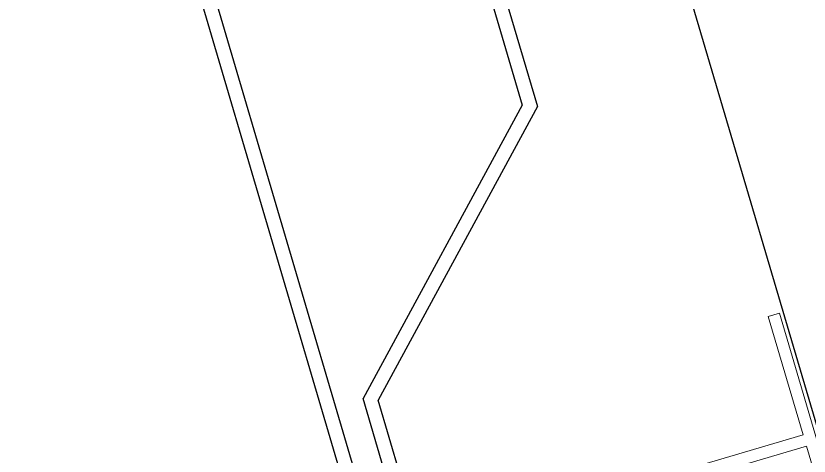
# Model space of a CAD drawing. Header units: millimetres. Extents: x 62878 to 70819, y -67946 to -61850.
# Drawn here: x 63663.13 to 63696.87, y -65590.98 to -65572.26 of the extents above; entities that cross this region are included whole.
import ezdxf

# ---------------------------------------------------------------- set-up
doc = ezdxf.new("R2010")
doc.units = ezdxf.units.MM
doc.linetypes.add('HIDDEN', pattern=[0.375, 0.25, -0.125])
for name, color, linetype, lineweight in [('Dog_dos_yeni', 63, 'Continuous', 5), ('DUVAR-yeni', 3, 'Continuous', 30), ('GOR-1-yeni', 46, 'Continuous', 9)]:
    doc.layers.add(name, color=color, linetype=linetype, lineweight=lineweight)
doc.layers.add('DOĞRAMA-yeni', color=40, linetype='Continuous')

msp = doc.modelspace()

# ---------------------------------------------------------------- linework, layer by layer
msp.add_lwpolyline([(68896.02066502631, -63031.43519410248), (69030.25944186504, -63071.18378898385), (69185.2789618937, -62547.65255934227), (68892.99857577804, -62461.10726346668, 1.044367817173394), (68063.1984222013, -62298.72991434322, 0.2043746373996395), (63106.96025407397, -62494.78258919505, 0.3539527355379972), (62932.93996584662, -62997.825353625), (63753.18486962488, -65779.59786478638), (64154.95366467919, -67142.15251756221), (65336.72250243354, -66792.62198400985), (65336.69978150922, -66829.11190277508), (65270.53542169294, -66829.0707046726, 0.6267890062731037), (65270.19918370779, -67369.07059999109), (65531.84452784718, -67369.23351688065, 0.9262424964682344), (66130.08755876668, -67369.60602071379), (66391.73290290477, -67369.76893760463, 0.6267427171847498), (66392.06914089088, -66829.76904228561), (66326.14716633759, -66829.72799510749), (66326.16988726193, -66793.2380763422), (67506.155742504, -67144.12829054108), (68467.02457055586, -63899.0863823687), (68625.20366853199, -63946.03714330423), (68896.02440533682, -63031.42256234252)], format="xyb")
at = {"layer": 'Dog_dos_yeni'}
msp.add_lwpolyline([(63700.42018362814, -65601.20447497856), (63695.61279148444, -65584.89837241611), (63695.13320023262, -65585.03976630273), (63696.61783604167, -65590.07547444697), (63687.50560225681, -65592.76195829197), (63687.6469961434, -65593.24154954383), (63696.75922992828, -65590.55506569882), (63698.31456268064, -65595.83056946899), (63689.20232889578, -65598.51705331403), (63689.34372278234, -65598.99664456585), (63698.45595656722, -65596.31016072085), (63699.94059237633, -65601.34586886512), (63700.42018362814, -65601.20447497856)], close=True, dxfattribs=at)
at = {"layer": 'DOĞRAMA-yeni', "color": 122, "lineweight": -2}
for p, q in [((63663.1331054508, -65542.76953434183), (63682.07239169422, -65607.00934143717)), ((63662.5853432533, -65543.03332256402), (63681.46779854716, -65607.08036583562)), ((63679.78062002736, -65557.42603843701), (63685.31593304293, -65576.11947299012)), ((63679.2758751078, -65557.83469330512), (63684.67006185912, -65576.05152706314)), ((63684.67006185913, -65576.05152706313), (63677.89401176599, -65588.52862774576)), ((63685.31593304293, -65576.11947299009), (63678.53988294982, -65588.59657367272)), ((63679.75329683915, -65594.8076626862), (63677.89401176599, -65588.52862774576)), ((63680.32860489088, -65594.63730821564), (63678.53988294982, -65588.59657367272))]:
    msp.add_line(p, q, dxfattribs=at)
at = {"layer": 'DUVAR-yeni', "linetype": 'HIDDEN', "ltscale": 100}
msp.add_lwpolyline([(63684.77611127552, -65547.59690673709), (64154.95337366842, -67142.15260331293), (65077.08204979165, -66870.42380819631)], dxfattribs=at)
at = {"layer": 'GOR-1-yeni'}
msp.add_line((63892.77191305295, -66323.79879861364), (63662.29987384642, -65542.0650442776), dxfattribs=at)

doc.saveas('drawing.dxf')
